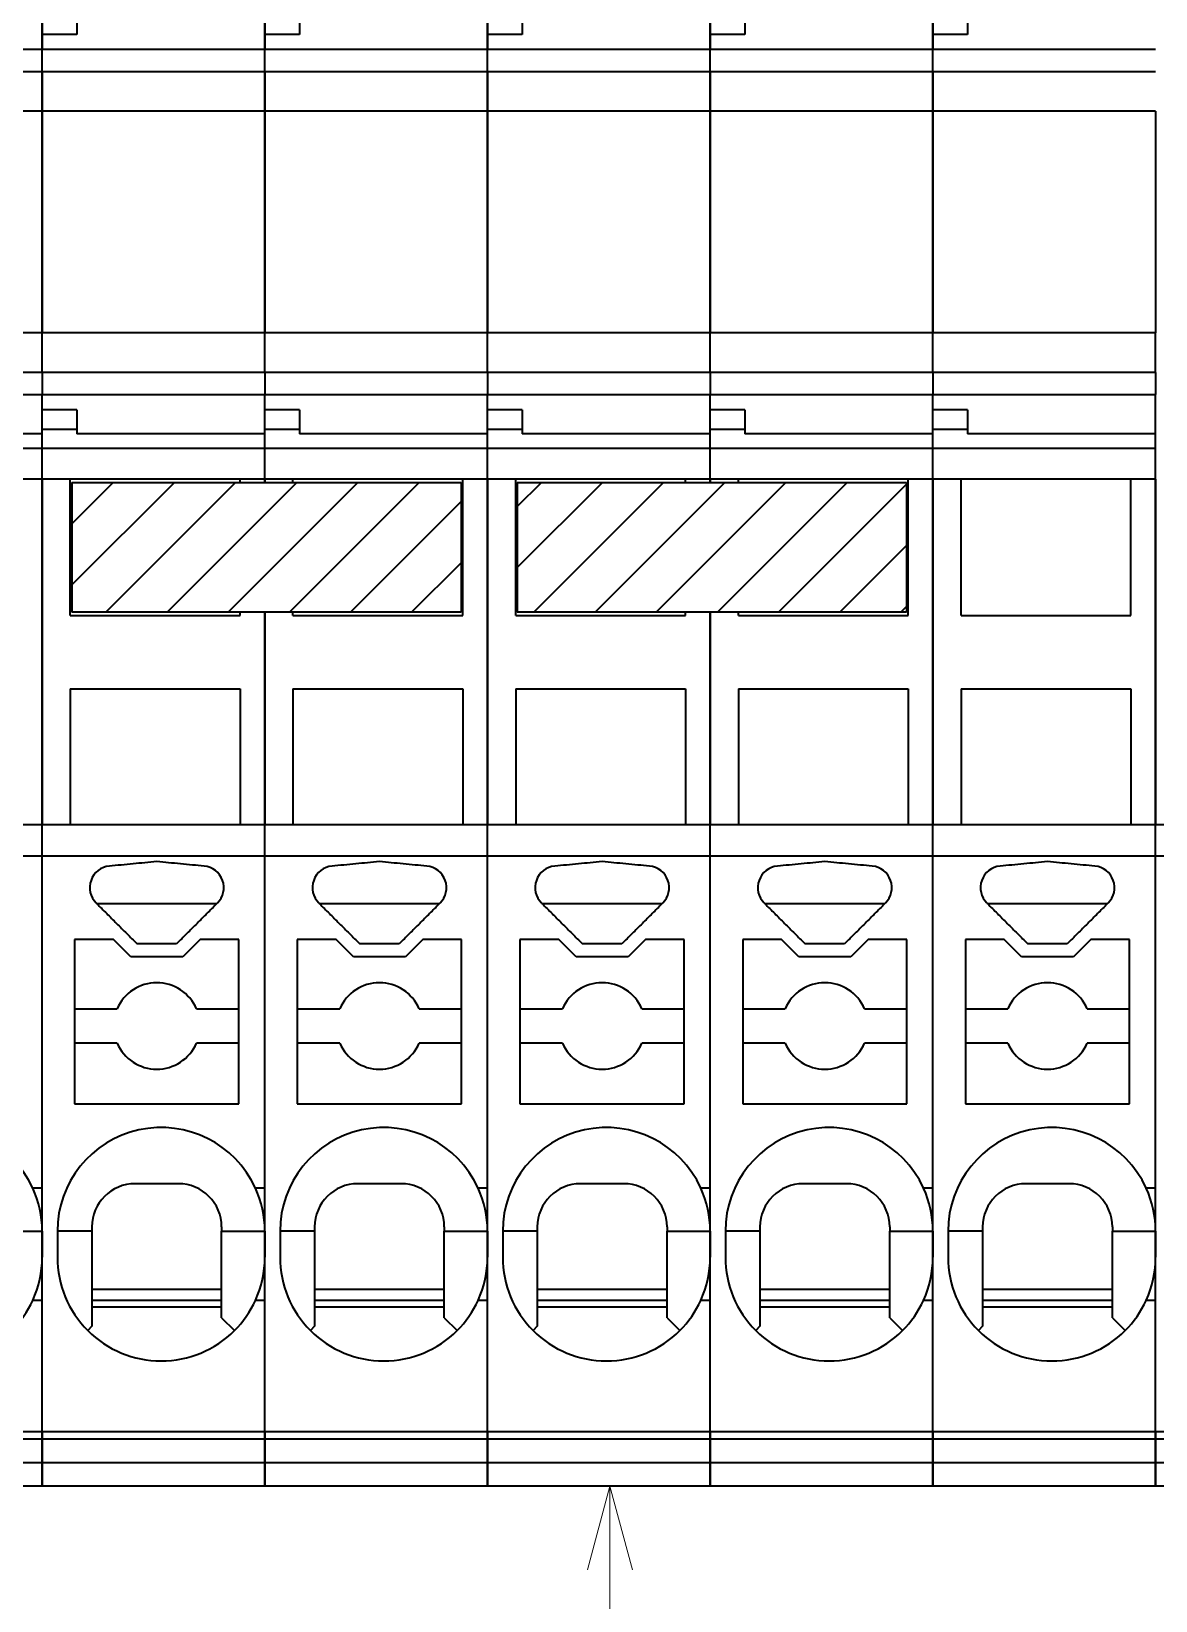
# Model space of a CAD drawing. Header units: millimetres. Extents: x 7 to 587, y 2 to 418.
# Drawn here: x 129.85 to 155.85, y 213.35 to 249.66 of the extents above; entities that cross this region are included whole.
import ezdxf

# ---------------------------------------------------------------- set-up
doc = ezdxf.new("R2010")
doc.units = ezdxf.units.MM
for name, color, linetype in [('GR1_01', 7, 'Continuous'), ('GR1_04', 7, 'Continuous'), ('GR1_15', 7, 'Continuous')]:
    doc.layers.add(name, color=color, linetype=linetype)
pattern_1 = [(45, (0, 0), (-0.7071068, 0.7071068), [])]

# ---------------------------------------------------------------- blocks, each defined once
blk = doc.blocks.new('FXTIP_ARROW_S')
at = {"color": 0, "linetype": 'Continuous', "lineweight": -2}
for q in [(-0.966, 0.259), (-1, 0), (-0.966, -0.259)]:
    blk.add_line((0, 0), q, dxfattribs=at)
blk = doc.blocks.new('BLKF071')
at = {"layer": 'GR1_04', "color": 3, "linetype": 'Continuous', "lineweight": 35}
for p, q in [((130.788, 239.225), (130.788, 236.225)), ((130.788, 239.225), (139.788, 239.225)), ((139.788, 239.225), (139.788, 236.225)), ((139.788, 236.225), (130.788, 236.225))]:
    blk.add_line(p, q, dxfattribs=at)
blk = doc.blocks.new('BLKF136')
at = {"layer": 'GR1_01', "color": 3, "linetype": 'Continuous', "lineweight": 35}
for p, q in [((130.1, 250.15), (130.1, 249.24)), ((130.1, 249.24), (124.95, 249.24)), ((130.1, 248.728), (130.1, 249.24)), ((130.1, 248.728), (124.95, 248.728)), ((130.1, 248.728), (130.1, 247.816)), ((130.1, 247.816), (124.95, 247.816)), ((130.1, 247.816), (130.1, 242.684)), ((130.1, 242.684), (124.95, 242.684)), ((130.1, 241.772), (130.1, 242.684)), ((130.1, 241.772), (124.95, 241.772)), ((130.1, 241.772), (130.1, 241.26)), ((124.95, 241.26), (130.1, 241.26)), ((130.1, 240.35), (130.1, 241.26)), ((124.95, 240.018), (130.1, 240.018)), ((130.1, 240.35), (125.75, 240.35)), ((130.1, 240.018), (130.1, 240.35)), ((130.1, 239.3), (130.1, 240.018)), ((130.1, 239.3), (129.525, 239.3)), ((130.1, 239.3), (130.1, 231.3)), ((130.1, 231.3), (129.525, 231.3)), ((130.1, 230.582), (130.1, 231.3)), ((130.1, 230.582), (124.95, 230.582)), ((130.1, 222.9), (130.1, 230.582)), ((130.1, 222.9), (129.882, 222.9)), ((130.1, 221.9), (130.1, 222.9)), ((129.1, 221.9), (130.1, 221.9)), ((130.1, 221.9), (130.1, 221.3)), ((130.1, 220.3), (130.1, 221.3)), ((130.1, 220.3), (129.882, 220.3)), ((130.1, 217.257), (130.1, 220.3)), ((130.1, 217.257), (124.95, 217.257)), ((130.1, 217.257), (130.1, 217.088)), ((130.1, 217.088), (124.95, 217.088)), ((130.1, 217.088), (130.1, 216.548)), ((124.95, 216.548), (130.1, 216.548)), ((130.1, 216.548), (130.1, 216)), ((130.1, 216), (124.95, 216))]:
    blk.add_line(p, q, dxfattribs=at)
for centre, start, end in [((127.7, 221.9), 24.6243, 180), ((127.7, 221.9), 0, 24.6243), ((127.7, 221.3), 335.3757, 0), ((127.7, 221.3), 315, 335.3757)]:
    blk.add_arc(centre, 2.4, start, end, dxfattribs=at)
blk = doc.blocks.new('BLKF137')
at = {"layer": 'GR1_01', "color": 3, "linetype": 'Continuous', "lineweight": 35}
for p, q in [((130.1, 249.593), (130.1, 250.049)), ((130.9, 250.049), (130.9, 249.593)), ((135.25, 250.15), (135.25, 249.24)), ((130.9, 249.593), (130.1, 249.593)), ((130.1, 249.24), (130.1, 249.593)), ((130.1, 248.728), (130.1, 249.24)), ((135.25, 249.24), (130.1, 249.24)), ((135.25, 248.728), (135.25, 249.24)), ((130.1, 247.816), (130.1, 248.728)), ((135.25, 248.728), (130.1, 248.728)), ((135.25, 248.728), (135.25, 247.816)), ((130.1, 242.684), (130.1, 247.816)), ((135.25, 247.816), (130.1, 247.816)), ((135.25, 247.816), (135.25, 242.684)), ((130.1, 241.772), (130.1, 242.684)), ((135.25, 242.684), (130.1, 242.684)), ((135.25, 241.772), (135.25, 242.684)), ((135.25, 241.772), (130.1, 241.772)), ((130.1, 241.772), (130.1, 241.26)), ((135.25, 241.772), (135.25, 241.26)), ((130.1, 240.907), (130.1, 241.26)), ((130.1, 241.26), (135.25, 241.26)), ((135.25, 240.35), (135.25, 241.26)), ((130.1, 240.451), (130.1, 240.907)), ((130.9, 240.907), (130.1, 240.907)), ((130.9, 240.907), (130.9, 240.451)), ((130.9, 240.451), (130.1, 240.451)), ((130.1, 240.018), (130.1, 240.451)), ((130.9, 240.451), (130.9, 240.35)), ((130.1, 240.018), (135.25, 240.018)), ((130.1, 239.3), (130.1, 240.018)), ((135.25, 240.35), (130.9, 240.35)), ((135.25, 240.018), (135.25, 240.35)), ((135.25, 239.3), (135.25, 240.018)), ((130.1, 231.3), (130.1, 239.3)), ((130.75, 239.3), (130.1, 239.3)), ((130.75, 236.15), (130.75, 239.3)), ((134.675, 239.3), (130.75, 239.3)), ((135.25, 239.3), (134.675, 239.3)), ((134.675, 239.225), (134.675, 239.3)), ((135.25, 239.3), (135.25, 239.225)), ((130.75, 236.15), (134.675, 236.15)), ((134.675, 236.15), (134.675, 236.225)), ((135.25, 236.225), (135.25, 231.3)), ((130.75, 234.45), (134.675, 234.45)), ((130.75, 234.45), (130.75, 231.3)), ((134.675, 234.45), (134.675, 231.3)), ((130.75, 231.3), (130.1, 231.3)), ((130.1, 230.582), (130.1, 231.3)), ((134.675, 231.3), (130.75, 231.3)), ((135.25, 231.3), (134.675, 231.3)), ((135.25, 230.582), (135.25, 231.3)), ((130.1, 217.257), (130.1, 230.582)), ((135.25, 230.582), (130.1, 230.582)), ((135.25, 222.9), (135.25, 230.582)), ((131.363, 229.48), (134.137, 229.48)), ((131.75, 228.65), (130.85, 228.65)), ((130.85, 228.65), (130.85, 227.05)), ((132.15, 228.25), (131.75, 228.65)), ((133.75, 228.65), (133.35, 228.25)), ((134.65, 228.65), (133.75, 228.65)), ((134.65, 227.05), (134.65, 228.65)), ((133.35, 228.25), (132.15, 228.25)), ((130.85, 227.05), (130.85, 226.25)), ((130.85, 227.05), (131.833, 227.05)), ((133.667, 227.05), (134.65, 227.05)), ((134.65, 226.25), (134.65, 227.05)), ((130.85, 226.25), (130.85, 224.85)), ((131.833, 226.25), (130.85, 226.25)), ((134.65, 226.25), (133.667, 226.25)), ((134.65, 224.85), (134.65, 226.25)), ((130.85, 224.85), (134.65, 224.85)), ((135.25, 222.9), (135.032, 222.9)), ((135.25, 221.9), (135.25, 222.9)), ((131.25, 221.9), (130.45, 221.9)), ((130.45, 221.9), (130.45, 221.3)), ((131.25, 222), (131.25, 221.9)), ((131.25, 221.9), (131.25, 220.55)), ((134.25, 222), (134.25, 221.9)), ((134.25, 221.9), (135.25, 221.9)), ((134.25, 220.55), (134.25, 221.9)), ((135.25, 221.9), (135.25, 221.3)), ((135.25, 220.3), (135.25, 221.3)), ((134.25, 220.55), (131.25, 220.55)), ((131.25, 220.55), (131.25, 220.3)), ((134.25, 220.3), (134.25, 220.55)), ((134.25, 220.3), (131.25, 220.3)), ((131.25, 220.3), (131.25, 220.15)), ((131.25, 220.15), (134.25, 220.15)), ((131.25, 220.15), (131.25, 219.7)), ((134.25, 220.15), (134.25, 220.3)), ((134.25, 219.9), (134.25, 220.15)), ((135.25, 220.3), (135.032, 220.3)), ((135.25, 217.257), (135.25, 220.3)), ((131.25, 219.7), (131.153, 219.603)), ((134.25, 219.9), (134.547, 219.603)), ((130.1, 217.088), (130.1, 217.257)), ((135.25, 217.257), (130.1, 217.257)), ((135.25, 217.257), (135.25, 217.088)), ((130.1, 216.548), (130.1, 217.088)), ((135.25, 217.088), (130.1, 217.088)), ((135.25, 217.088), (135.25, 216.548)), ((130.1, 216), (130.1, 216.548)), ((130.1, 216.548), (135.25, 216.548)), ((135.25, 216.548), (135.25, 216)), ((135.25, 216), (130.1, 216))]:
    blk.add_line(p, q, dxfattribs=at)
for centre, radius, start, end in [((131.7, 229.85), 0.5, 95.4406, 224.9997), ((133.8, 229.85), 0.5, 315, 84.5597), ((132.75, 226.65), 1, 23.5782, 156.4218), ((132.75, 226.65), 1, 203.5782, 336.4218), ((132.85, 221.9), 2.4, 24.6243, 180), ((132.25, 222), 1, 90, 180), ((133.25, 222), 1, 0, 90), ((132.85, 221.9), 2.4, 0, 24.6243), ((132.85, 221.3), 2.4, 180, 225), ((132.85, 221.3), 2.4, 335.3757, 0), ((132.85, 221.3), 2.4, 315, 335.3757), ((132.85, 221.3), 2.4, 225, 315)]:
    blk.add_arc(centre, radius, start, end, dxfattribs=at)
for points in [[(132.75, 230.452), (132.659, 230.444), (132.476, 230.426), (132.201, 230.4), (131.927, 230.374), (131.744, 230.356), (131.653, 230.348)], [(133.847, 230.348), (133.756, 230.356), (133.573, 230.374), (133.299, 230.4), (133.024, 230.426), (132.841, 230.444), (132.75, 230.452)], [(131.346, 229.496), (131.349, 229.494), (131.355, 229.488), (131.36, 229.483), (131.363, 229.48)], [(134.154, 229.496), (134.151, 229.494), (134.145, 229.488), (134.14, 229.483), (134.137, 229.48)], [(133.207, 228.55), (133.131, 228.55), (132.979, 228.55), (132.75, 228.55), (132.521, 228.55), (132.369, 228.55), (132.293, 228.55)]]:
    blk.add_open_spline(points, degree=3, dxfattribs=at)
for points, knots in [([(131.363, 229.48), (131.439, 229.404), (131.591, 229.252), (131.822, 229.02), (132.056, 228.787), (132.214, 228.629), (132.293, 228.55)], [0, 0, 0, 0, 0.323038, 0.646076, 0.980696, 1.315315, 1.315315, 1.315315, 1.315315]), ([(134.137, 229.48), (134.061, 229.404), (133.909, 229.252), (133.678, 229.02), (133.444, 228.787), (133.286, 228.629), (133.207, 228.55)], [0, 0, 0, 0, 0.323038, 0.646076, 0.980696, 1.315315, 1.315315, 1.315315, 1.315315]), ([(133.25, 223), (133.209, 223), (133.126, 223), (132.997, 223), (132.863, 223), (132.729, 223), (132.599, 223), (132.476, 223), (132.36, 223), (132.286, 223), (132.25, 223)], [0, 0, 0, 0, 0.1216783, 0.2511232, 0.3866031, 0.5226333, 0.6535034, 0.7768386, 0.8919103, 1, 1, 1, 1])]:
    blk.add_open_spline(points, degree=3, knots=knots, dxfattribs=at)
blk = doc.blocks.new('BLKF138')
at = {"layer": 'GR1_01', "color": 3, "linetype": 'Continuous', "lineweight": 35}
for p, q in [((135.25, 249.593), (135.25, 250.049)), ((136.05, 250.049), (136.05, 249.593)), ((140.4, 250.15), (140.4, 249.24)), ((136.05, 249.593), (135.25, 249.593)), ((135.25, 249.24), (135.25, 249.593)), ((135.25, 248.728), (135.25, 249.24)), ((140.4, 249.24), (135.25, 249.24)), ((140.4, 248.728), (140.4, 249.24)), ((135.25, 247.816), (135.25, 248.728)), ((140.4, 248.728), (135.25, 248.728)), ((140.4, 248.728), (140.4, 247.816)), ((135.25, 242.684), (135.25, 247.816)), ((140.4, 247.816), (135.25, 247.816)), ((140.4, 247.816), (140.4, 242.684)), ((135.25, 241.772), (135.25, 242.684)), ((140.4, 242.684), (135.25, 242.684)), ((140.4, 241.772), (140.4, 242.684)), ((140.4, 241.772), (135.25, 241.772)), ((135.25, 241.772), (135.25, 241.26)), ((140.4, 241.772), (140.4, 241.26)), ((135.25, 240.907), (135.25, 241.26)), ((135.25, 241.26), (140.4, 241.26)), ((140.4, 240.35), (140.4, 241.26)), ((135.25, 240.451), (135.25, 240.907)), ((136.05, 240.907), (135.25, 240.907)), ((136.05, 240.907), (136.05, 240.451)), ((136.05, 240.451), (135.25, 240.451)), ((135.25, 240.018), (135.25, 240.451)), ((136.05, 240.451), (136.05, 240.35)), ((135.25, 240.018), (140.4, 240.018)), ((135.25, 239.3), (135.25, 240.018)), ((140.4, 240.35), (136.05, 240.35)), ((140.4, 240.018), (140.4, 240.35)), ((140.4, 239.3), (140.4, 240.018)), ((135.9, 239.3), (135.25, 239.3)), ((135.25, 239.225), (135.25, 239.3)), ((139.825, 239.3), (135.9, 239.3)), ((135.9, 239.225), (135.9, 239.3)), ((139.825, 236.15), (139.825, 239.3)), ((140.4, 239.3), (139.825, 239.3)), ((140.4, 239.3), (140.4, 231.3)), ((135.25, 231.3), (135.25, 236.225)), ((135.9, 236.15), (135.9, 236.225)), ((135.9, 236.15), (139.825, 236.15)), ((135.9, 234.45), (139.825, 234.45)), ((135.9, 234.45), (135.9, 231.3)), ((139.825, 234.45), (139.825, 231.3)), ((135.9, 231.3), (135.25, 231.3)), ((135.25, 230.582), (135.25, 231.3)), ((139.825, 231.3), (135.9, 231.3)), ((140.4, 231.3), (139.825, 231.3)), ((140.4, 230.582), (140.4, 231.3)), ((135.25, 217.257), (135.25, 230.582)), ((140.4, 230.582), (135.25, 230.582)), ((140.4, 222.9), (140.4, 230.582)), ((136.513, 229.48), (139.287, 229.48)), ((136.9, 228.65), (136, 228.65)), ((136, 228.65), (136, 227.05)), ((137.3, 228.25), (136.9, 228.65)), ((138.9, 228.65), (138.5, 228.25)), ((139.8, 228.65), (138.9, 228.65)), ((139.8, 227.05), (139.8, 228.65)), ((138.5, 228.25), (137.3, 228.25)), ((136, 227.05), (136, 226.25)), ((136, 227.05), (136.983, 227.05)), ((138.817, 227.05), (139.8, 227.05)), ((139.8, 226.25), (139.8, 227.05)), ((136, 226.25), (136, 224.85)), ((136.983, 226.25), (136, 226.25)), ((139.8, 226.25), (138.817, 226.25)), ((139.8, 224.85), (139.8, 226.25)), ((136, 224.85), (139.8, 224.85)), ((140.4, 222.9), (140.182, 222.9)), ((140.4, 221.9), (140.4, 222.9)), ((136.4, 221.9), (135.6, 221.9)), ((135.6, 221.9), (135.6, 221.3)), ((136.4, 222), (136.4, 221.9)), ((136.4, 221.9), (136.4, 220.55)), ((139.4, 222), (139.4, 221.9)), ((139.4, 221.9), (140.4, 221.9)), ((139.4, 220.55), (139.4, 221.9)), ((140.4, 221.9), (140.4, 221.3)), ((140.4, 220.3), (140.4, 221.3)), ((139.4, 220.55), (136.4, 220.55)), ((136.4, 220.55), (136.4, 220.3)), ((139.4, 220.3), (139.4, 220.55)), ((139.4, 220.3), (136.4, 220.3)), ((136.4, 220.3), (136.4, 220.15)), ((136.4, 220.15), (139.4, 220.15)), ((136.4, 220.15), (136.4, 219.7)), ((139.4, 220.15), (139.4, 220.3)), ((139.4, 219.9), (139.4, 220.15)), ((140.4, 220.3), (140.182, 220.3)), ((140.4, 217.257), (140.4, 220.3)), ((136.4, 219.7), (136.303, 219.603)), ((139.4, 219.9), (139.697, 219.603)), ((135.25, 217.088), (135.25, 217.257)), ((140.4, 217.257), (135.25, 217.257)), ((140.4, 217.257), (140.4, 217.088)), ((135.25, 216.548), (135.25, 217.088)), ((140.4, 217.088), (135.25, 217.088)), ((140.4, 217.088), (140.4, 216.548)), ((135.25, 216), (135.25, 216.548)), ((135.25, 216.548), (140.4, 216.548)), ((140.4, 216.548), (140.4, 216)), ((140.4, 216), (135.25, 216))]:
    blk.add_line(p, q, dxfattribs=at)
for centre, radius, start, end in [((136.85, 229.85), 0.5, 95.4406, 224.9997), ((138.95, 229.85), 0.5, 315, 84.5597), ((137.9, 226.65), 1, 23.5782, 156.4218), ((137.9, 226.65), 1, 203.5782, 336.4218), ((138, 221.9), 2.4, 24.6243, 180), ((137.4, 222), 1, 90, 180), ((138.4, 222), 1, 0, 90), ((138, 221.9), 2.4, 0, 24.6243), ((138, 221.3), 2.4, 180, 225), ((138, 221.3), 2.4, 335.3757, 0), ((138, 221.3), 2.4, 315, 335.3757), ((138, 221.3), 2.4, 225, 315)]:
    blk.add_arc(centre, radius, start, end, dxfattribs=at)
for points in [[(137.9, 230.452), (137.809, 230.444), (137.626, 230.426), (137.351, 230.4), (137.077, 230.374), (136.894, 230.356), (136.803, 230.348)], [(138.997, 230.348), (138.906, 230.356), (138.723, 230.374), (138.449, 230.4), (138.174, 230.426), (137.991, 230.444), (137.9, 230.452)], [(136.496, 229.496), (136.499, 229.494), (136.505, 229.488), (136.51, 229.483), (136.513, 229.48)], [(139.304, 229.496), (139.301, 229.494), (139.295, 229.488), (139.29, 229.483), (139.287, 229.48)], [(138.357, 228.55), (138.281, 228.55), (138.129, 228.55), (137.9, 228.55), (137.671, 228.55), (137.519, 228.55), (137.443, 228.55)]]:
    blk.add_open_spline(points, degree=3, dxfattribs=at)
for points, knots in [([(136.513, 229.48), (136.589, 229.404), (136.741, 229.252), (136.972, 229.02), (137.206, 228.787), (137.364, 228.629), (137.443, 228.55)], [0, 0, 0, 0, 0.323038, 0.646076, 0.980696, 1.315315, 1.315315, 1.315315, 1.315315]), ([(139.287, 229.48), (139.211, 229.404), (139.059, 229.252), (138.828, 229.02), (138.594, 228.787), (138.436, 228.629), (138.357, 228.55)], [0, 0, 0, 0, 0.323038, 0.646076, 0.980696, 1.315315, 1.315315, 1.315315, 1.315315]), ([(138.4, 223), (138.359, 223), (138.276, 223), (138.147, 223), (138.013, 223), (137.879, 223), (137.749, 223), (137.626, 223), (137.51, 223), (137.436, 223), (137.4, 223)], [0, 0, 0, 0, 0.1216783, 0.2511232, 0.3866031, 0.5226333, 0.6535034, 0.7768386, 0.8919103, 1, 1, 1, 1])]:
    blk.add_open_spline(points, degree=3, knots=knots, dxfattribs=at)
blk = doc.blocks.new('BLKF139')
at = {"layer": 'GR1_01', "color": 3, "linetype": 'Continuous', "lineweight": 35}
for p, q in [((150.7, 249.593), (150.7, 250.049)), ((151.5, 250.049), (151.5, 249.593)), ((151.5, 249.593), (150.7, 249.593)), ((150.7, 249.24), (150.7, 249.593)), ((150.7, 248.728), (150.7, 249.24)), ((155.85, 249.24), (150.7, 249.24)), ((150.7, 247.816), (150.7, 248.728)), ((155.85, 248.728), (150.7, 248.728)), ((150.7, 242.684), (150.7, 247.816)), ((155.85, 247.816), (150.7, 247.816)), ((155.85, 247.816), (155.85, 242.684)), ((150.7, 241.772), (150.7, 242.684)), ((155.85, 242.684), (150.7, 242.684)), ((155.85, 241.772), (155.85, 242.684)), ((155.85, 241.772), (150.7, 241.772)), ((150.7, 241.772), (150.7, 241.26)), ((155.85, 241.772), (155.85, 241.26)), ((150.7, 240.907), (150.7, 241.26)), ((150.7, 241.26), (155.85, 241.26)), ((155.85, 240.35), (155.85, 241.26)), ((150.7, 240.451), (150.7, 240.907)), ((151.5, 240.907), (150.7, 240.907)), ((151.5, 240.907), (151.5, 240.451)), ((151.5, 240.451), (150.7, 240.451)), ((150.7, 240.018), (150.7, 240.451)), ((151.5, 240.451), (151.5, 240.35)), ((150.7, 240.018), (155.85, 240.018)), ((150.7, 239.3), (150.7, 240.018)), ((155.85, 240.35), (151.5, 240.35)), ((155.85, 240.018), (155.85, 240.35)), ((155.85, 239.3), (155.85, 240.018)), ((150.7, 231.3), (150.7, 239.3)), ((151.35, 239.3), (150.7, 239.3)), ((151.35, 236.15), (151.35, 239.3)), ((155.275, 239.3), (151.35, 239.3)), ((155.275, 236.15), (155.275, 239.3)), ((155.85, 239.3), (155.275, 239.3)), ((155.85, 239.3), (155.85, 231.3)), ((151.35, 236.15), (155.275, 236.15)), ((151.35, 234.45), (155.275, 234.45)), ((151.35, 234.45), (151.35, 231.3)), ((155.275, 234.45), (155.275, 231.3)), ((151.35, 231.3), (150.7, 231.3)), ((150.7, 230.582), (150.7, 231.3)), ((155.275, 231.3), (151.35, 231.3)), ((155.85, 231.3), (155.275, 231.3)), ((155.85, 230.582), (155.85, 231.3)), ((150.7, 217.257), (150.7, 230.582)), ((155.85, 230.582), (150.7, 230.582)), ((155.85, 222.9), (155.85, 230.582)), ((151.963, 229.48), (154.737, 229.48)), ((152.35, 228.65), (151.45, 228.65)), ((151.45, 228.65), (151.45, 227.05)), ((152.75, 228.25), (152.35, 228.65)), ((154.35, 228.65), (153.95, 228.25)), ((155.25, 228.65), (154.35, 228.65)), ((155.25, 227.05), (155.25, 228.65)), ((153.95, 228.25), (152.75, 228.25)), ((151.45, 227.05), (151.45, 226.25)), ((151.45, 227.05), (152.433, 227.05)), ((154.267, 227.05), (155.25, 227.05)), ((155.25, 226.25), (155.25, 227.05)), ((151.45, 226.25), (151.45, 224.85)), ((152.433, 226.25), (151.45, 226.25)), ((155.25, 226.25), (154.267, 226.25)), ((155.25, 224.85), (155.25, 226.25)), ((151.45, 224.85), (155.25, 224.85)), ((155.85, 222.9), (155.632, 222.9)), ((155.85, 221.9), (155.85, 222.9)), ((151.85, 221.9), (151.05, 221.9)), ((151.05, 221.9), (151.05, 221.3)), ((151.85, 222), (151.85, 221.9)), ((151.85, 221.9), (151.85, 220.55)), ((154.85, 222), (154.85, 221.9)), ((154.85, 221.9), (155.85, 221.9)), ((154.85, 220.55), (154.85, 221.9)), ((155.85, 221.9), (155.85, 221.3)), ((155.85, 220.3), (155.85, 221.3)), ((154.85, 220.55), (151.85, 220.55)), ((151.85, 220.55), (151.85, 220.3)), ((154.85, 220.3), (154.85, 220.55)), ((154.85, 220.3), (151.85, 220.3)), ((151.85, 220.3), (151.85, 220.15)), ((151.85, 220.15), (154.85, 220.15)), ((151.85, 220.15), (151.85, 219.7)), ((154.85, 220.15), (154.85, 220.3)), ((154.85, 219.9), (154.85, 220.15)), ((155.85, 220.3), (155.632, 220.3)), ((155.85, 217.257), (155.85, 220.3)), ((151.85, 219.7), (151.753, 219.603)), ((154.85, 219.9), (155.147, 219.603)), ((150.7, 217.088), (150.7, 217.257)), ((155.85, 217.257), (150.7, 217.257)), ((155.85, 217.257), (155.85, 217.088)), ((150.7, 216.548), (150.7, 217.088)), ((155.85, 217.088), (150.7, 217.088)), ((155.85, 217.088), (155.85, 216.548)), ((150.7, 216), (150.7, 216.548)), ((150.7, 216.548), (155.85, 216.548)), ((155.85, 216.548), (155.85, 216)), ((155.85, 216), (150.7, 216))]:
    blk.add_line(p, q, dxfattribs=at)
for centre, radius, start, end in [((152.3, 229.85), 0.5, 95.4406, 224.9997), ((154.4, 229.85), 0.5, 315, 84.5597), ((153.35, 226.65), 1, 23.5782, 156.4218), ((153.35, 226.65), 1, 203.5782, 336.4218), ((153.45, 221.9), 2.4, 24.6243, 180), ((152.85, 222), 1, 90, 180), ((153.85, 222), 1, 0, 90), ((153.45, 221.9), 2.4, 0, 24.6243), ((153.45, 221.3), 2.4, 180, 225), ((153.45, 221.3), 2.4, 335.3757, 0), ((153.45, 221.3), 2.4, 315, 335.3757), ((153.45, 221.3), 2.4, 225, 315)]:
    blk.add_arc(centre, radius, start, end, dxfattribs=at)
for points in [[(153.35, 230.452), (153.259, 230.444), (153.076, 230.426), (152.801, 230.4), (152.527, 230.374), (152.344, 230.356), (152.253, 230.348)], [(154.447, 230.348), (154.356, 230.356), (154.173, 230.374), (153.899, 230.4), (153.624, 230.426), (153.441, 230.444), (153.35, 230.452)], [(151.946, 229.496), (151.949, 229.494), (151.955, 229.488), (151.96, 229.483), (151.963, 229.48)], [(154.754, 229.496), (154.751, 229.494), (154.745, 229.488), (154.74, 229.483), (154.737, 229.48)], [(153.807, 228.55), (153.731, 228.55), (153.579, 228.55), (153.35, 228.55), (153.121, 228.55), (152.969, 228.55), (152.893, 228.55)]]:
    blk.add_open_spline(points, degree=3, dxfattribs=at)
for points, knots in [([(151.963, 229.48), (152.039, 229.404), (152.191, 229.252), (152.422, 229.02), (152.656, 228.787), (152.814, 228.629), (152.893, 228.55)], [0, 0, 0, 0, 0.323038, 0.646076, 0.980696, 1.315315, 1.315315, 1.315315, 1.315315]), ([(154.737, 229.48), (154.661, 229.404), (154.509, 229.252), (154.278, 229.02), (154.044, 228.787), (153.886, 228.629), (153.807, 228.55)], [0, 0, 0, 0, 0.323038, 0.646076, 0.980696, 1.315315, 1.315315, 1.315315, 1.315315]), ([(153.85, 223), (153.809, 223), (153.726, 223), (153.597, 223), (153.463, 223), (153.329, 223), (153.199, 223), (153.076, 223), (152.96, 223), (152.886, 223), (152.85, 223)], [0, 0, 0, 0, 0.1216783, 0.2511232, 0.3866031, 0.5226333, 0.6535034, 0.7768386, 0.8919103, 1, 1, 1, 1])]:
    blk.add_open_spline(points, degree=3, knots=knots, dxfattribs=at)
blk = doc.blocks.new('BLKF140')
at = {"layer": 'GR1_01', "color": 3, "linetype": 'Continuous', "lineweight": 35}
for p, q in [((155.85, 231.3), (155.85, 239.3)), ((156.5, 231.3), (155.85, 231.3)), ((155.85, 230.582), (155.85, 231.3)), ((155.85, 217.257), (155.85, 230.582)), ((161, 230.582), (155.85, 230.582)), ((155.85, 217.088), (155.85, 217.257)), ((161, 217.257), (155.85, 217.257)), ((155.85, 216.548), (155.85, 217.088)), ((161, 217.088), (155.85, 217.088)), ((155.85, 216), (155.85, 216.548)), ((155.85, 216.548), (161, 216.548)), ((161, 216), (155.85, 216))]:
    blk.add_line(p, q, dxfattribs=at)
blk = doc.blocks.new('BLKF142')
at = {"layer": 'GR1_04', "color": 3, "linetype": 'Continuous', "lineweight": 35}
for p, q in [((141.088, 239.225), (141.088, 236.225)), ((141.088, 239.225), (150.088, 239.225)), ((150.088, 239.225), (150.088, 236.225)), ((150.088, 236.225), (141.088, 236.225))]:
    blk.add_line(p, q, dxfattribs=at)
blk = doc.blocks.new('BLKF143')
at = {"layer": 'GR1_01', "color": 3, "linetype": 'Continuous', "lineweight": 35}
for p, q in [((140.4, 249.593), (140.4, 250.049)), ((141.2, 250.049), (141.2, 249.593)), ((145.55, 250.15), (145.55, 249.24)), ((141.2, 249.593), (140.4, 249.593)), ((140.4, 249.24), (140.4, 249.593)), ((140.4, 248.728), (140.4, 249.24)), ((145.55, 249.24), (140.4, 249.24)), ((145.55, 248.728), (145.55, 249.24)), ((140.4, 247.816), (140.4, 248.728)), ((145.55, 248.728), (140.4, 248.728)), ((145.55, 248.728), (145.55, 247.816)), ((140.4, 242.684), (140.4, 247.816)), ((145.55, 247.816), (140.4, 247.816)), ((145.55, 247.816), (145.55, 242.684)), ((140.4, 241.772), (140.4, 242.684)), ((145.55, 242.684), (140.4, 242.684)), ((145.55, 241.772), (145.55, 242.684)), ((145.55, 241.772), (140.4, 241.772)), ((140.4, 241.772), (140.4, 241.26)), ((145.55, 241.772), (145.55, 241.26)), ((140.4, 240.907), (140.4, 241.26)), ((140.4, 241.26), (145.55, 241.26)), ((145.55, 240.35), (145.55, 241.26)), ((140.4, 240.451), (140.4, 240.907)), ((141.2, 240.907), (140.4, 240.907)), ((141.2, 240.907), (141.2, 240.451)), ((141.2, 240.451), (140.4, 240.451)), ((140.4, 240.018), (140.4, 240.451)), ((141.2, 240.451), (141.2, 240.35)), ((140.4, 240.018), (145.55, 240.018)), ((140.4, 239.3), (140.4, 240.018)), ((145.55, 240.35), (141.2, 240.35)), ((145.55, 240.018), (145.55, 240.35)), ((145.55, 239.3), (145.55, 240.018)), ((140.4, 231.3), (140.4, 239.3)), ((141.05, 239.3), (140.4, 239.3)), ((141.05, 236.15), (141.05, 239.3)), ((144.975, 239.3), (141.05, 239.3)), ((145.55, 239.3), (144.975, 239.3)), ((144.975, 239.225), (144.975, 239.3)), ((145.55, 239.3), (145.55, 239.225)), ((141.05, 236.15), (144.975, 236.15)), ((144.975, 236.15), (144.975, 236.225)), ((145.55, 236.225), (145.55, 231.3)), ((141.05, 234.45), (144.975, 234.45)), ((141.05, 234.45), (141.05, 231.3)), ((144.975, 234.45), (144.975, 231.3)), ((141.05, 231.3), (140.4, 231.3)), ((140.4, 230.582), (140.4, 231.3)), ((144.975, 231.3), (141.05, 231.3)), ((145.55, 231.3), (144.975, 231.3)), ((145.55, 230.582), (145.55, 231.3)), ((140.4, 217.257), (140.4, 230.582)), ((145.55, 230.582), (140.4, 230.582)), ((145.55, 222.9), (145.55, 230.582)), ((141.663, 229.48), (144.437, 229.48)), ((142.05, 228.65), (141.15, 228.65)), ((141.15, 228.65), (141.15, 227.05)), ((142.45, 228.25), (142.05, 228.65)), ((144.05, 228.65), (143.65, 228.25)), ((144.95, 228.65), (144.05, 228.65)), ((144.95, 227.05), (144.95, 228.65)), ((143.65, 228.25), (142.45, 228.25)), ((141.15, 227.05), (141.15, 226.25)), ((141.15, 227.05), (142.133, 227.05)), ((143.967, 227.05), (144.95, 227.05)), ((144.95, 226.25), (144.95, 227.05)), ((141.15, 226.25), (141.15, 224.85)), ((142.133, 226.25), (141.15, 226.25)), ((144.95, 226.25), (143.967, 226.25)), ((144.95, 224.85), (144.95, 226.25)), ((141.15, 224.85), (144.95, 224.85)), ((145.55, 222.9), (145.332, 222.9)), ((145.55, 221.9), (145.55, 222.9)), ((141.55, 221.9), (140.75, 221.9)), ((140.75, 221.9), (140.75, 221.3)), ((141.55, 222), (141.55, 221.9)), ((141.55, 221.9), (141.55, 220.55)), ((144.55, 222), (144.55, 221.9)), ((144.55, 221.9), (145.55, 221.9)), ((144.55, 220.55), (144.55, 221.9)), ((145.55, 221.9), (145.55, 221.3)), ((145.55, 220.3), (145.55, 221.3)), ((144.55, 220.55), (141.55, 220.55)), ((141.55, 220.55), (141.55, 220.3)), ((144.55, 220.3), (144.55, 220.55)), ((144.55, 220.3), (141.55, 220.3)), ((141.55, 220.3), (141.55, 220.15)), ((141.55, 220.15), (144.55, 220.15)), ((141.55, 220.15), (141.55, 219.7)), ((144.55, 220.15), (144.55, 220.3)), ((144.55, 219.9), (144.55, 220.15)), ((145.55, 220.3), (145.332, 220.3)), ((145.55, 217.257), (145.55, 220.3)), ((141.55, 219.7), (141.453, 219.603)), ((144.55, 219.9), (144.847, 219.603)), ((140.4, 217.088), (140.4, 217.257)), ((145.55, 217.257), (140.4, 217.257)), ((145.55, 217.257), (145.55, 217.088)), ((140.4, 216.548), (140.4, 217.088)), ((145.55, 217.088), (140.4, 217.088)), ((145.55, 217.088), (145.55, 216.548)), ((140.4, 216), (140.4, 216.548)), ((140.4, 216.548), (145.55, 216.548)), ((145.55, 216.548), (145.55, 216)), ((145.55, 216), (140.4, 216))]:
    blk.add_line(p, q, dxfattribs=at)
for centre, radius, start, end in [((142, 229.85), 0.5, 95.4406, 224.9997), ((144.1, 229.85), 0.5, 315, 84.5597), ((143.05, 226.65), 1, 23.5782, 156.4218), ((143.05, 226.65), 1, 203.5782, 336.4218), ((143.15, 221.9), 2.4, 24.6243, 180), ((142.55, 222), 1, 90, 180), ((143.55, 222), 1, 0, 90), ((143.15, 221.9), 2.4, 0, 24.6243), ((143.15, 221.3), 2.4, 180, 225), ((143.15, 221.3), 2.4, 335.3757, 0), ((143.15, 221.3), 2.4, 315, 335.3757), ((143.15, 221.3), 2.4, 225, 315)]:
    blk.add_arc(centre, radius, start, end, dxfattribs=at)
for points in [[(143.05, 230.452), (142.959, 230.444), (142.776, 230.426), (142.501, 230.4), (142.227, 230.374), (142.044, 230.356), (141.953, 230.348)], [(144.147, 230.348), (144.056, 230.356), (143.873, 230.374), (143.599, 230.4), (143.324, 230.426), (143.141, 230.444), (143.05, 230.452)], [(141.646, 229.496), (141.649, 229.494), (141.655, 229.488), (141.66, 229.483), (141.663, 229.48)], [(144.454, 229.496), (144.451, 229.494), (144.445, 229.488), (144.44, 229.483), (144.437, 229.48)], [(143.507, 228.55), (143.431, 228.55), (143.279, 228.55), (143.05, 228.55), (142.821, 228.55), (142.669, 228.55), (142.593, 228.55)]]:
    blk.add_open_spline(points, degree=3, dxfattribs=at)
for points, knots in [([(141.663, 229.48), (141.739, 229.404), (141.891, 229.252), (142.122, 229.02), (142.356, 228.787), (142.514, 228.629), (142.593, 228.55)], [0, 0, 0, 0, 0.323038, 0.646076, 0.980696, 1.315315, 1.315315, 1.315315, 1.315315]), ([(144.437, 229.48), (144.361, 229.404), (144.209, 229.252), (143.978, 229.02), (143.744, 228.787), (143.586, 228.629), (143.507, 228.55)], [0, 0, 0, 0, 0.323038, 0.646076, 0.980696, 1.315315, 1.315315, 1.315315, 1.315315]), ([(143.55, 223), (143.509, 223), (143.426, 223), (143.297, 223), (143.163, 223), (143.029, 223), (142.899, 223), (142.776, 223), (142.66, 223), (142.586, 223), (142.55, 223)], [0, 0, 0, 0, 0.1216783, 0.2511232, 0.3866031, 0.5226333, 0.6535034, 0.7768386, 0.8919103, 1, 1, 1, 1])]:
    blk.add_open_spline(points, degree=3, knots=knots, dxfattribs=at)
blk = doc.blocks.new('BLKF144')
at = {"layer": 'GR1_01', "color": 3, "linetype": 'Continuous', "lineweight": 35}
for p, q in [((145.55, 249.593), (145.55, 250.049)), ((146.35, 250.049), (146.35, 249.593)), ((150.7, 250.15), (150.7, 249.24)), ((146.35, 249.593), (145.55, 249.593)), ((145.55, 249.24), (145.55, 249.593)), ((145.55, 248.728), (145.55, 249.24)), ((150.7, 249.24), (145.55, 249.24)), ((150.7, 248.728), (150.7, 249.24)), ((145.55, 247.816), (145.55, 248.728)), ((150.7, 248.728), (145.55, 248.728)), ((150.7, 248.728), (150.7, 247.816)), ((145.55, 242.684), (145.55, 247.816)), ((150.7, 247.816), (145.55, 247.816)), ((150.7, 247.816), (150.7, 242.684)), ((145.55, 241.772), (145.55, 242.684)), ((150.7, 242.684), (145.55, 242.684)), ((150.7, 241.772), (150.7, 242.684)), ((150.7, 241.772), (145.55, 241.772)), ((145.55, 241.772), (145.55, 241.26)), ((150.7, 241.772), (150.7, 241.26)), ((145.55, 240.907), (145.55, 241.26)), ((145.55, 241.26), (150.7, 241.26)), ((150.7, 240.35), (150.7, 241.26)), ((145.55, 240.451), (145.55, 240.907)), ((146.35, 240.907), (145.55, 240.907)), ((146.35, 240.907), (146.35, 240.451)), ((146.35, 240.451), (145.55, 240.451)), ((145.55, 240.018), (145.55, 240.451)), ((146.35, 240.451), (146.35, 240.35)), ((145.55, 240.018), (150.7, 240.018)), ((145.55, 239.3), (145.55, 240.018)), ((150.7, 240.35), (146.35, 240.35)), ((150.7, 240.018), (150.7, 240.35)), ((150.7, 239.3), (150.7, 240.018)), ((146.2, 239.3), (145.55, 239.3)), ((145.55, 239.225), (145.55, 239.3)), ((150.125, 239.3), (146.2, 239.3)), ((146.2, 239.225), (146.2, 239.3)), ((150.125, 236.15), (150.125, 239.3)), ((150.7, 239.3), (150.125, 239.3)), ((150.7, 239.3), (150.7, 231.3)), ((145.55, 231.3), (145.55, 236.225)), ((146.2, 236.15), (146.2, 236.225)), ((146.2, 236.15), (150.125, 236.15)), ((146.2, 234.45), (150.125, 234.45)), ((146.2, 234.45), (146.2, 231.3)), ((150.125, 234.45), (150.125, 231.3)), ((146.2, 231.3), (145.55, 231.3)), ((145.55, 230.582), (145.55, 231.3)), ((150.125, 231.3), (146.2, 231.3)), ((150.7, 231.3), (150.125, 231.3)), ((150.7, 230.582), (150.7, 231.3)), ((145.55, 217.257), (145.55, 230.582)), ((150.7, 230.582), (145.55, 230.582)), ((150.7, 222.9), (150.7, 230.582)), ((146.813, 229.48), (149.587, 229.48)), ((147.2, 228.65), (146.3, 228.65)), ((146.3, 228.65), (146.3, 227.05)), ((147.6, 228.25), (147.2, 228.65)), ((149.2, 228.65), (148.8, 228.25)), ((150.1, 228.65), (149.2, 228.65)), ((150.1, 227.05), (150.1, 228.65)), ((148.8, 228.25), (147.6, 228.25)), ((146.3, 227.05), (146.3, 226.25)), ((146.3, 227.05), (147.283, 227.05)), ((149.117, 227.05), (150.1, 227.05)), ((150.1, 226.25), (150.1, 227.05)), ((146.3, 226.25), (146.3, 224.85)), ((147.283, 226.25), (146.3, 226.25)), ((150.1, 226.25), (149.117, 226.25)), ((150.1, 224.85), (150.1, 226.25)), ((146.3, 224.85), (150.1, 224.85)), ((150.7, 222.9), (150.482, 222.9)), ((150.7, 221.9), (150.7, 222.9)), ((146.7, 221.9), (145.9, 221.9)), ((145.9, 221.9), (145.9, 221.3)), ((146.7, 222), (146.7, 221.9)), ((146.7, 221.9), (146.7, 220.55)), ((149.7, 222), (149.7, 221.9)), ((149.7, 221.9), (150.7, 221.9)), ((149.7, 220.55), (149.7, 221.9)), ((150.7, 221.9), (150.7, 221.3)), ((150.7, 220.3), (150.7, 221.3)), ((149.7, 220.55), (146.7, 220.55)), ((146.7, 220.55), (146.7, 220.3)), ((149.7, 220.3), (149.7, 220.55)), ((149.7, 220.3), (146.7, 220.3)), ((146.7, 220.3), (146.7, 220.15)), ((146.7, 220.15), (149.7, 220.15)), ((146.7, 220.15), (146.7, 219.7)), ((149.7, 220.15), (149.7, 220.3)), ((149.7, 219.9), (149.7, 220.15)), ((150.7, 220.3), (150.482, 220.3)), ((150.7, 217.257), (150.7, 220.3)), ((146.7, 219.7), (146.603, 219.603)), ((149.7, 219.9), (149.997, 219.603)), ((145.55, 217.088), (145.55, 217.257)), ((150.7, 217.257), (145.55, 217.257)), ((150.7, 217.257), (150.7, 217.088)), ((145.55, 216.548), (145.55, 217.088)), ((150.7, 217.088), (145.55, 217.088)), ((150.7, 217.088), (150.7, 216.548)), ((145.55, 216), (145.55, 216.548)), ((145.55, 216.548), (150.7, 216.548)), ((150.7, 216.548), (150.7, 216)), ((150.7, 216), (145.55, 216))]:
    blk.add_line(p, q, dxfattribs=at)
for centre, radius, start, end in [((147.15, 229.85), 0.5, 95.4406, 224.9997), ((149.25, 229.85), 0.5, 315, 84.5597), ((148.2, 226.65), 1, 23.5782, 156.4218), ((148.2, 226.65), 1, 203.5782, 336.4218), ((148.3, 221.9), 2.4, 24.6243, 180), ((147.7, 222), 1, 90, 180), ((148.7, 222), 1, 0, 90), ((148.3, 221.9), 2.4, 0, 24.6243), ((148.3, 221.3), 2.4, 180, 225), ((148.3, 221.3), 2.4, 335.3757, 0), ((148.3, 221.3), 2.4, 315, 335.3757), ((148.3, 221.3), 2.4, 225, 315)]:
    blk.add_arc(centre, radius, start, end, dxfattribs=at)
for points in [[(148.2, 230.452), (148.109, 230.444), (147.926, 230.426), (147.651, 230.4), (147.377, 230.374), (147.194, 230.356), (147.103, 230.348)], [(149.297, 230.348), (149.206, 230.356), (149.023, 230.374), (148.749, 230.4), (148.474, 230.426), (148.291, 230.444), (148.2, 230.452)], [(146.796, 229.496), (146.799, 229.494), (146.805, 229.488), (146.81, 229.483), (146.813, 229.48)], [(149.604, 229.496), (149.601, 229.494), (149.595, 229.488), (149.59, 229.483), (149.587, 229.48)], [(148.657, 228.55), (148.581, 228.55), (148.429, 228.55), (148.2, 228.55), (147.971, 228.55), (147.819, 228.55), (147.743, 228.55)]]:
    blk.add_open_spline(points, degree=3, dxfattribs=at)
for points, knots in [([(146.813, 229.48), (146.889, 229.404), (147.041, 229.252), (147.272, 229.02), (147.506, 228.787), (147.664, 228.629), (147.743, 228.55)], [0, 0, 0, 0, 0.323038, 0.646076, 0.980696, 1.315315, 1.315315, 1.315315, 1.315315]), ([(149.587, 229.48), (149.511, 229.404), (149.359, 229.252), (149.128, 229.02), (148.894, 228.787), (148.736, 228.629), (148.657, 228.55)], [0, 0, 0, 0, 0.323038, 0.646076, 0.980696, 1.315315, 1.315315, 1.315315, 1.315315]), ([(148.7, 223), (148.659, 223), (148.576, 223), (148.447, 223), (148.313, 223), (148.179, 223), (148.049, 223), (147.926, 223), (147.81, 223), (147.736, 223), (147.7, 223)], [0, 0, 0, 0, 0.1216783, 0.2511232, 0.3866031, 0.5226333, 0.6535034, 0.7768386, 0.8919103, 1, 1, 1, 1])]:
    blk.add_open_spline(points, degree=3, knots=knots, dxfattribs=at)

msp = doc.modelspace()

# ---------------------------------------------------------------- hatches: boundary and pattern name
at = {"layer": 'GR1_04', "linetype": 'Continuous', "lineweight": 35}
h = msp.add_hatch(dxfattribs=at)
h.set_pattern_fill('_USER', color=3, angle=45, style=0, pattern_type=0)
h.set_pattern_definition(pattern_1)
h.paths.add_polyline_path([(139.788, 239.225), (130.788, 239.225), (130.788, 236.225), (139.788, 236.225)], flags=0)
h = msp.add_hatch(dxfattribs=at)
h.set_pattern_fill('_USER', color=3, angle=45, style=0, pattern_type=0)
h.set_pattern_definition(pattern_1)
h.paths.add_polyline_path([(150.088, 239.225), (141.088, 239.225), (141.088, 236.225), (150.088, 236.225)], flags=0)

# ---------------------------------------------------------------- linework, layer by layer
at = {"layer": 'GR1_15', "color": 4, "linetype": 'Continuous', "lineweight": 13}
msp.add_line((143.231, 216), (143.231, 195), dxfattribs=at)

# ---------------------------------------------------------------- block references
at = {"layer": 'GR1_01', "color": 3, "linetype": 'Continuous', "lineweight": 35}
for name in ['BLKF136', 'BLKF137', 'BLKF138', 'BLKF143', 'BLKF144', 'BLKF139', 'BLKF140']:
    msp.add_blockref(name, (0, 0), dxfattribs=at)
at = {"layer": 'GR1_04', "color": 3, "linetype": 'Continuous', "lineweight": 35}
for name in ['BLKF071', 'BLKF142']:
    msp.add_blockref(name, (0, 0), dxfattribs=at)
at = {"layer": 'GR1_15', "color": 4, "linetype": 'Continuous', "lineweight": 13, "xscale": 2, "yscale": 2, "rotation": 90}
msp.add_blockref('FXTIP_ARROW_S', (143.231, 216), dxfattribs=at)

doc.saveas('drawing.dxf')
